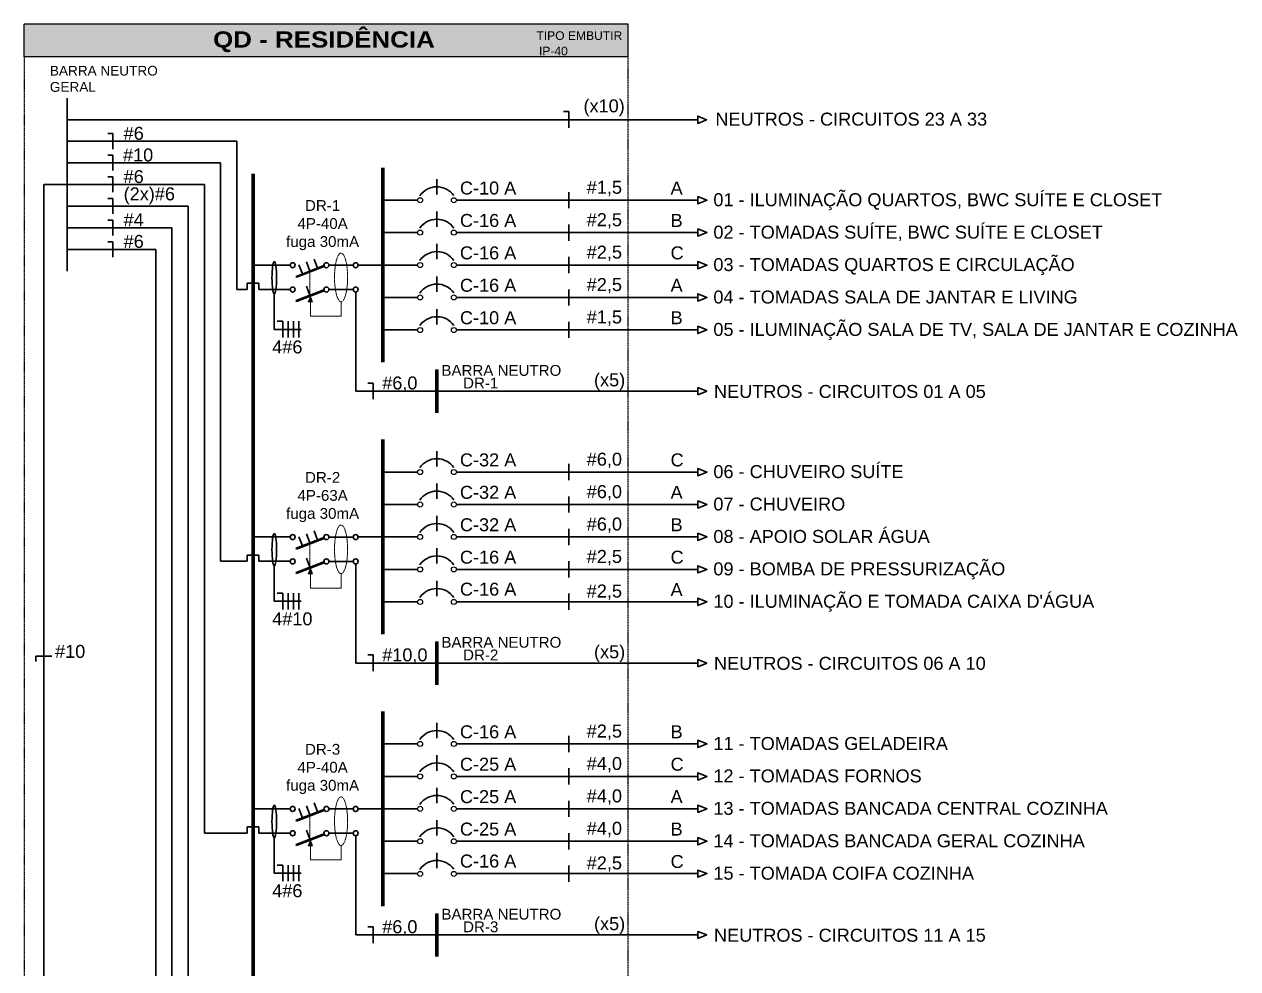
# Model space of a CAD drawing. Header units: inches. Extents: x -1148 to 1199, y -4107 to 2691.
# Drawn here: x -347 to 776, y 1817 to 2691 of the extents above; entities that cross this region are included whole.
import ezdxf
from ezdxf.enums import TextEntityAlignment as Align

# ---------------------------------------------------------------- set-up
doc = ezdxf.new("R2010")
doc.units = ezdxf.units.IN
doc.header["$MEASUREMENT"] = 0
doc.linetypes.add('SOM', pattern=[0.17, 0.07, -0.1])
for name, color, linetype, lineweight in [('VO-Barramento', 7, 'Continuous', 80), ('VO-Bordas quadros', 7, 'Continuous', 30), ('VO-Componente', 7, 'Continuous', 35), ('VO-Fiação', 7, 'Continuous', 35), ('VO-Indicação fiação', 7, 'Continuous', 30), ('VO-Texto', 7, 'Continuous', 20), ('VO-Texto unifilares', 7, 'Continuous', 20)]:
    doc.layers.add(name, color=color, linetype=linetype, lineweight=lineweight)
doc.styles.add('VO-Arial 10', font='arial.ttf', dxfattribs={"height": 10})
doc.styles.add('VO-Arial 12', font='arial.ttf', dxfattribs={"height": 12})
doc.styles.add('VO-ArialB 15', font='ariblk.ttf', dxfattribs={"height": 15})
doc.styles.add('WMF-Arial0', font='arial.ttf')

# ---------------------------------------------------------------- blocks, each defined once
blk = doc.blocks.new('N')
for p, q in [((0, 9.5), (-6.3, 9.5)), ((0, -9.5), (0, 9.5))]:
    blk.add_line(p, q)
blk = doc.blocks.new('*U55')
at = {"layer": 'VO-Componente', "linetype": 'Continuous', "lineweight": 9}
blk.add_hatch(color=256, dxfattribs=at).paths.add_polyline_path([(5408.4, 387.7), (5406.4, 392.9), (5404.3, 387.7)])
at = {"layer": 'VO-Componente', "linetype": 'Continuous'}
for p, q in [((5413, 419), (5409.8, 427.4)), ((5418.9, 421.3), (5393.2, 411.4)), ((5419, 420.8), (5393.4, 411)), ((5419.2, 420.4), (5393.5, 410.5)), ((5399, 413.6), (5395.8, 422)), ((5406, 416.3), (5402.8, 424.7)), ((5423.5, 421.7), (5446, 421.7)), ((5393.2, 411.4), (5393.5, 410.5)), ((5418.9, 398.8), (5393.2, 388.9)), ((5419, 398.3), (5393.4, 388.5)), ((5419.2, 397.9), (5393.5, 388)), ((5406, 393.8), (5402.8, 402.2)), ((5423.5, 399.2), (5446, 399.2)), ((5393.2, 388.9), (5393.5, 388))]:
    blk.add_line(p, q, dxfattribs=at)
at = {"layer": 'VO-Componente', "linetype": 'SOM', "lineweight": 13}
blk.add_line((5406, 393.8), (5406, 415.3), dxfattribs=at)
at = {"layer": 'VO-Componente', "linetype": 'Continuous', "lineweight": 9}
for p, q in [((5404.3, 387.7), (5406.4, 392.9)), ((5408.4, 387.7), (5404.3, 387.7)), ((5408.4, 387.7), (5406.4, 392.9)), ((5406.4, 387.7), (5406.4, 374.5)), ((5434.8, 387.9), (5434.8, 374.5)), ((5434.8, 374.5), (5406.4, 374.5))]:
    blk.add_line(p, q, dxfattribs=at)
at = {"layer": 'VO-Componente', "linetype": 'Continuous'}
for centre in [(5390, 421.7), (5421.2, 421.7), (5448.3, 421.7), (5390, 399.2), (5421.2, 399.2), (5448.3, 399.2)]:
    blk.add_circle(centre, 2.33, dxfattribs=at)
at = {"layer": 'VO-Componente', "linetype": 'SOM', "lineweight": 13}
blk.add_ellipse((5434.8, 410.4), major_axis=(0, 22.5), ratio=0.268852, dxfattribs=at)
blk = doc.blocks.new('*U38')
blk.add_line((144268.3, -5363.4), (144268.3, -5377.6))
at = {"layer": 'VO-Componente', "linetype": 'Continuous', "lineweight": 25}
for centre in [(144252.9, -5382.9), (144284.2, -5382.9)]:
    blk.add_circle(centre, 2.33, dxfattribs=at)
at = {"layer": 'VO-Componente', "linetype": 'Continuous'}
blk.add_arc((144268.4, -5389.8), 19.3, 35.1935, 145.2689, dxfattribs=at)
blk = doc.blocks.new('*U54')
at = {"layer": 'VO-Componente', "linetype": 'Continuous', "lineweight": 9}
blk.add_hatch(color=256, dxfattribs=at).paths.add_polyline_path([(5408.4, 387.7), (5406.4, 392.9), (5404.3, 387.7)])
at = {"layer": 'VO-Componente', "linetype": 'Continuous'}
for p, q in [((5413, 419), (5409.8, 427.4)), ((5418.9, 421.3), (5393.2, 411.4)), ((5419, 420.8), (5393.4, 411)), ((5419.2, 420.4), (5393.5, 410.5)), ((5399, 413.6), (5395.8, 422)), ((5406, 416.3), (5402.8, 424.7)), ((5423.5, 421.7), (5446, 421.7)), ((5393.2, 411.4), (5393.5, 410.5)), ((5418.9, 398.8), (5393.2, 388.9)), ((5419, 398.3), (5393.4, 388.5)), ((5419.2, 397.9), (5393.5, 388)), ((5406, 393.8), (5402.8, 402.2)), ((5423.5, 399.2), (5446, 399.2)), ((5393.2, 388.9), (5393.5, 388))]:
    blk.add_line(p, q, dxfattribs=at)
at = {"layer": 'VO-Componente', "linetype": 'SOM', "lineweight": 13}
blk.add_line((5406, 393.8), (5406, 415.3), dxfattribs=at)
at = {"layer": 'VO-Componente', "linetype": 'Continuous', "lineweight": 9}
for p, q in [((5404.3, 387.7), (5406.4, 392.9)), ((5408.4, 387.7), (5404.3, 387.7)), ((5408.4, 387.7), (5406.4, 392.9)), ((5406.4, 387.7), (5406.4, 374.5)), ((5434.8, 387.9), (5434.8, 374.5)), ((5434.8, 374.5), (5406.4, 374.5))]:
    blk.add_line(p, q, dxfattribs=at)
at = {"layer": 'VO-Componente', "linetype": 'Continuous'}
for centre in [(5390, 421.7), (5421.2, 421.7), (5448.3, 421.7), (5390, 399.2), (5421.2, 399.2), (5448.3, 399.2)]:
    blk.add_circle(centre, 2.33, dxfattribs=at)
at = {"layer": 'VO-Componente', "linetype": 'SOM', "lineweight": 13}
blk.add_ellipse((5434.8, 410.4), major_axis=(0, 22.5), ratio=0.268852, dxfattribs=at)
blk = doc.blocks.new('*U57')
at = {"layer": 'VO-Componente', "linetype": 'Continuous', "lineweight": 9}
blk.add_hatch(color=256, dxfattribs=at).paths.add_polyline_path([(5408.4, 387.7), (5406.4, 392.9), (5404.3, 387.7)])
at = {"layer": 'VO-Componente', "linetype": 'Continuous'}
for p, q in [((5413, 419), (5409.8, 427.4)), ((5418.9, 421.3), (5393.2, 411.4)), ((5419, 420.8), (5393.4, 411)), ((5419.2, 420.4), (5393.5, 410.5)), ((5399, 413.6), (5395.8, 422)), ((5406, 416.3), (5402.8, 424.7)), ((5423.5, 421.7), (5446, 421.7)), ((5393.2, 411.4), (5393.5, 410.5)), ((5418.9, 398.8), (5393.2, 388.9)), ((5419, 398.3), (5393.4, 388.5)), ((5419.2, 397.9), (5393.5, 388)), ((5406, 393.8), (5402.8, 402.2)), ((5423.5, 399.2), (5446, 399.2)), ((5393.2, 388.9), (5393.5, 388))]:
    blk.add_line(p, q, dxfattribs=at)
at = {"layer": 'VO-Componente', "linetype": 'SOM', "lineweight": 13}
blk.add_line((5406, 393.8), (5406, 415.3), dxfattribs=at)
at = {"layer": 'VO-Componente', "linetype": 'Continuous', "lineweight": 9}
for p, q in [((5404.3, 387.7), (5406.4, 392.9)), ((5408.4, 387.7), (5404.3, 387.7)), ((5408.4, 387.7), (5406.4, 392.9)), ((5406.4, 387.7), (5406.4, 374.5)), ((5434.8, 387.9), (5434.8, 374.5)), ((5434.8, 374.5), (5406.4, 374.5))]:
    blk.add_line(p, q, dxfattribs=at)
at = {"layer": 'VO-Componente', "linetype": 'Continuous'}
for centre in [(5390, 421.7), (5421.2, 421.7), (5448.3, 421.7), (5390, 399.2), (5421.2, 399.2), (5448.3, 399.2)]:
    blk.add_circle(centre, 2.33, dxfattribs=at)
at = {"layer": 'VO-Componente', "linetype": 'SOM', "lineweight": 13}
blk.add_ellipse((5434.8, 410.4), major_axis=(0, 22.5), ratio=0.268852, dxfattribs=at)

msp = doc.modelspace()

# ---------------------------------------------------------------- hatches: boundary and pattern name
at = {"layer": 'VO-Componente'}
h = msp.add_hatch(color=254, dxfattribs=at)
h.dxf.hatch_style = 1
h.paths.add_polyline_path([(211.9683, 2661.2652), (211.9683, 2691.2652), (-346.8946, 2691.2652), (-346.8946, 2661.2652)])

# ---------------------------------------------------------------- linework, layer by layer
at = {"layer": 'VO-Barramento', "color": 1, "linetype": 'Continuous'}
for p, q in [((-15.1919, 2558.5), (-15.1919, 2378.5)), ((-15.1919, 2306.9361), (-15.1919, 2126.9361)), ((-15.1919, 2055.3723), (-15.1919, 1875.3723))]:
    msp.add_line(p, q, dxfattribs=at)
at = {"layer": 'VO-Barramento', "color": 4, "linetype": 'Continuous'}
for p, q in [((34.861, 2371.7527), (34.861, 2331.7592)), ((34.861, 2120.1888), (34.861, 2080.1954)), ((34.861, 1868.625), (34.861, 1828.6315))]:
    msp.add_line(p, q, dxfattribs=at)
at = {"layer": 'VO-Barramento', "color": 1, "linetype": 'Continuous'}
msp.add_lwpolyline([(-135.1891, 2552.9697), (-135.1891, 773.1341)], dxfattribs=at)
at = {"layer": 'VO-Bordas quadros', "linetype": 'Continuous', "lineweight": 25, "ltscale": 1.2}
for p, q in [((211.9683, 2691.2652), (-346.8946, 2691.2652)), ((-346.8946, 2661.2652), (-346.8946, 2691.2652)), ((-346.8946, 2661.2652), (-346.8946, 2691.2652)), ((211.9683, 2661.2652), (211.9683, 2691.2652)), ((211.9683, 2661.2652), (-346.8946, 2661.2652))]:
    msp.add_line(p, q, dxfattribs=at)
at = {"layer": 'VO-Bordas quadros', "linetype": 'SOM', "lineweight": 25, "ltscale": 1.2}
for p, q in [((-346.8946, 2661.2652), (-346.8946, 670.1342)), ((211.9683, 670.1342), (211.9683, 2661.2652))]:
    msp.add_line(p, q, dxfattribs=at)
at = {"layer": 'VO-Componente', "linetype": 'Continuous'}
for p, q in [((-115.5435, 2441.7898), (-115.5435, 2408.9681)), ((-115.5435, 2408.9681), (-90.7115, 2408.9681)), ((-115.5435, 2190.2259), (-115.5435, 2157.4043)), ((-115.5435, 2157.4043), (-90.7115, 2157.4043)), ((-115.5435, 1938.6621), (-115.5435, 1905.8405)), ((-115.5435, 1905.8405), (-90.7115, 1905.8405))]:
    msp.add_line(p, q, dxfattribs=at)
at = {"layer": 'VO-Componente'}
for points in [[(-15.1919, 2528.5), (17.2596, 2528.5)], [(-15.1919, 2498.5), (17.2596, 2498.5)], [(-15.1919, 2468.5), (17.2596, 2468.5)], [(-15.1919, 2438.5), (17.2596, 2438.5)], [(-15.1919, 2408.5), (17.2596, 2408.5)], [(-15.1919, 2276.9361), (17.2596, 2276.9361)], [(-15.1919, 2246.9361), (17.2596, 2246.9361)], [(-15.1919, 2216.9361), (17.2596, 2216.9361)], [(-15.1919, 2186.9361), (17.2596, 2186.9361)], [(-15.1919, 2156.9361), (17.2596, 2156.9361)], [(-15.1919, 2025.3723), (17.2596, 2025.3723)], [(-15.1919, 1995.3723), (17.2596, 1995.3723)], [(-15.1919, 1965.3723), (17.2596, 1965.3723)], [(-15.1919, 1935.3723), (17.2596, 1935.3723)], [(-15.1919, 1905.3723), (17.2596, 1905.3723)]]:
    msp.add_lwpolyline(points, dxfattribs=at)
at = {"layer": 'VO-Componente', "linetype": 'Continuous'}
for centre in [(-115.5435, 2456.7898), (-115.5435, 2205.2259), (-115.5435, 1953.6621)]:
    msp.add_ellipse(centre, major_axis=(0, 15), ratio=0.140993777, dxfattribs=at)
at = {"layer": 'VO-Fiação', "color": 4, "linetype": 'Continuous'}
for p, q in [((-307.132, 2462.9697), (-307.132, 2622.9697)), ((-307.132, 2582.9697), (-150.1891, 2582.9697)), ((-150.1891, 2446), (-150.1891, 2582.9697)), ((-307.132, 2562.9697), (-165.1891, 2562.9697)), ((-165.1891, 2194.4361), (-165.1891, 2562.9697)), ((-307.132, 2542.9697), (-180.1891, 2542.9697)), ((-180.1891, 1942.8723), (-180.1891, 2542.9697)), ((-307.132, 2522.9697), (-195.1891, 2522.9697)), ((-195.1891, 1706.3085), (-195.1891, 2522.9697)), ((-307.132, 2502.9697), (-210.1891, 2502.9697)), ((-210.1891, 1668.5357), (-210.1891, 2502.9697)), ((-307.132, 2482.9697), (-225.1891, 2482.9697)), ((-225.1891, 1668.5357), (-225.1891, 2482.9697)), ((-140.6401, 2451.7194), (-129.6724, 2451.7194)), ((-140.6401, 2451.7194), (-129.6724, 2451.7194)), ((-140.6401, 2451.7194), (-129.6724, 2451.7194)), ((-140.6401, 2451.7194), (-129.6724, 2451.7194)), ((-140.6401, 2451.7194), (-140.6401, 2448.2015)), ((-140.6401, 2451.7194), (-140.6401, 2448.2015)), ((-140.6401, 2449.5178), (-140.6401, 2446)), ((-140.6401, 2449.5178), (-140.6401, 2446)), ((-129.6724, 2451.7194), (-129.6724, 2448.2015)), ((-129.6724, 2451.7194), (-129.6724, 2448.2015)), ((-129.6724, 2451.7194), (-129.6724, 2448.2015)), ((-129.6724, 2451.7194), (-129.6724, 2448.2015)), ((-129.6724, 2449.5178), (-129.6724, 2446)), ((-129.6724, 2449.5178), (-129.6724, 2446)), ((-129.6724, 2449.5178), (-129.6724, 2446)), ((-129.6724, 2449.5178), (-129.6724, 2446)), ((-150.1891, 2446), (-140.6401, 2446)), ((-129.6724, 2446), (-100.6733, 2446)), ((-40.0196, 2443.6723), (-40.0196, 2351.7559)), ((-40.0196, 2351.7559), (276.4806, 2351.7559)), ((276.4806, 2351.7559), (276.4806, 2355.1309)), ((276.4806, 2355.1309), (284.7306, 2351.7559)), ((284.7306, 2351.7559), (276.4806, 2348.3809)), ((276.4806, 2348.3809), (276.4806, 2351.7559)), ((-165.1891, 2194.4361), (-140.6401, 2194.4361)), ((-140.6401, 2200.1556), (-129.6724, 2200.1556)), ((-140.6401, 2200.1556), (-129.6724, 2200.1556)), ((-140.6401, 2200.1556), (-129.6724, 2200.1556)), ((-140.6401, 2200.1556), (-129.6724, 2200.1556)), ((-140.6401, 2200.1556), (-140.6401, 2196.6377)), ((-140.6401, 2200.1556), (-140.6401, 2196.6377)), ((-140.6401, 2197.954), (-140.6401, 2194.4361)), ((-140.6401, 2197.954), (-140.6401, 2194.4361)), ((-129.6724, 2200.1556), (-129.6724, 2196.6377)), ((-129.6724, 2200.1556), (-129.6724, 2196.6377)), ((-129.6724, 2200.1556), (-129.6724, 2196.6377)), ((-129.6724, 2200.1556), (-129.6724, 2196.6377)), ((-129.6724, 2197.954), (-129.6724, 2194.4361)), ((-129.6724, 2197.954), (-129.6724, 2194.4361)), ((-129.6724, 2197.954), (-129.6724, 2194.4361)), ((-129.6724, 2197.954), (-129.6724, 2194.4361)), ((-129.6724, 2194.4361), (-100.6733, 2194.4361)), ((-40.0196, 2192.1085), (-40.0196, 2100.1921)), ((-40.0196, 2100.1921), (276.4806, 2100.1921)), ((276.4806, 2100.1921), (276.4806, 2103.5671)), ((276.4806, 2103.5671), (284.7306, 2100.1921)), ((284.7306, 2100.1921), (276.4806, 2096.8171)), ((276.4806, 2096.8171), (276.4806, 2100.1921)), ((-180.1891, 1942.8723), (-140.6401, 1942.8723)), ((-140.6401, 1948.5918), (-129.6724, 1948.5918)), ((-140.6401, 1948.5918), (-129.6724, 1948.5918)), ((-140.6401, 1948.5918), (-129.6724, 1948.5918)), ((-140.6401, 1948.5918), (-129.6724, 1948.5918)), ((-140.6401, 1948.5918), (-140.6401, 1945.0739)), ((-140.6401, 1948.5918), (-140.6401, 1945.0739)), ((-140.6401, 1946.3902), (-140.6401, 1942.8723)), ((-140.6401, 1946.3902), (-140.6401, 1942.8723)), ((-129.6724, 1948.5918), (-129.6724, 1945.0739)), ((-129.6724, 1948.5918), (-129.6724, 1945.0739)), ((-129.6724, 1948.5918), (-129.6724, 1945.0739)), ((-129.6724, 1948.5918), (-129.6724, 1945.0739)), ((-129.6724, 1946.3902), (-129.6724, 1942.8723)), ((-129.6724, 1946.3902), (-129.6724, 1942.8723)), ((-129.6724, 1946.3902), (-129.6724, 1942.8723)), ((-129.6724, 1946.3902), (-129.6724, 1942.8723)), ((-129.6724, 1942.8723), (-100.6733, 1942.8723)), ((-40.0196, 1940.5446), (-40.0196, 1848.6283)), ((-40.0196, 1848.6283), (276.4806, 1848.6283)), ((276.4806, 1848.6283), (276.4806, 1852.0033)), ((276.4806, 1852.0033), (284.7306, 1848.6283)), ((284.7306, 1848.6283), (276.4806, 1845.2533)), ((276.4806, 1845.2533), (276.4806, 1848.6283))]:
    msp.add_line(p, q, dxfattribs=at)
at = {"layer": 'VO-Fiação', "linetype": 'ByBlock'}
for p, q in [((156.9959, 2610.4697), (151.9959, 2610.4697)), ((156.9959, 2610.4697), (156.9959, 2595.4697)), ((156.9959, 2536), (156.9959, 2521)), ((156.9959, 2506), (156.9959, 2491)), ((156.9959, 2476), (156.9959, 2461)), ((156.9959, 2446), (156.9959, 2431)), ((-107.7305, 2416.4681), (-112.7305, 2416.4681)), ((-107.7305, 2416.4681), (-107.7305, 2401.4681)), ((-102.7305, 2416.4681), (-102.7305, 2401.4681)), ((-97.7305, 2416.4681), (-97.7305, 2401.4681)), ((-92.7305, 2416.4681), (-92.7305, 2401.4681)), ((156.9959, 2416), (156.9959, 2401)), ((-23.988, 2359.2559), (-28.988, 2359.2559)), ((-23.988, 2359.2559), (-23.988, 2344.2559)), ((156.9959, 2284.4361), (156.9959, 2269.4361)), ((156.9959, 2254.4361), (156.9959, 2239.4361)), ((156.9959, 2224.4361), (156.9959, 2209.4361)), ((156.9959, 2194.4361), (156.9959, 2179.4361)), ((-107.7305, 2164.9043), (-112.7305, 2164.9043)), ((-107.7305, 2164.9043), (-107.7305, 2149.9043)), ((-102.7305, 2164.9043), (-102.7305, 2149.9043)), ((-97.7305, 2164.9043), (-97.7305, 2149.9043)), ((-92.7305, 2164.9043), (-92.7305, 2149.9043)), ((156.9959, 2164.4361), (156.9959, 2149.4361)), ((-23.988, 2107.6921), (-28.988, 2107.6921)), ((-23.988, 2107.6921), (-23.988, 2092.6921)), ((156.9959, 2032.8723), (156.9959, 2017.8723)), ((156.9959, 2002.8723), (156.9959, 1987.8723)), ((156.9959, 1972.8723), (156.9959, 1957.8723)), ((156.9959, 1942.8723), (156.9959, 1927.8723)), ((-107.7305, 1913.3405), (-112.7305, 1913.3405)), ((-107.7305, 1913.3405), (-107.7305, 1898.3405)), ((-102.7305, 1913.3405), (-102.7305, 1898.3405)), ((-97.7305, 1913.3405), (-97.7305, 1898.3405)), ((-92.7305, 1913.3405), (-92.7305, 1898.3405)), ((156.9959, 1912.8723), (156.9959, 1897.8723)), ((-23.988, 1856.1283), (-28.988, 1856.1283)), ((-23.988, 1856.1283), (-23.988, 1841.1283))]:
    msp.add_line(p, q, dxfattribs=at)
at = {"layer": 'VO-Fiação', "color": 7, "linetype": 'Continuous'}
for p, q in [((-100.6675, 2468.5), (-135.1891, 2468.5)), ((-37.6977, 2468.5), (-15.1919, 2468.5)), ((-100.6675, 2216.9361), (-135.1891, 2216.9361)), ((-37.6977, 2216.9361), (-15.1919, 2216.9361)), ((-100.6675, 1965.3723), (-135.1891, 1965.3723)), ((-37.6977, 1965.3723), (-15.1919, 1965.3723))]:
    msp.add_line(p, q, dxfattribs=at)
at = {"layer": 'VO-Fiação', "color": 4, "linetype": 'Continuous'}
msp.add_lwpolyline([(-307.132, 2602.9697), (276.3432, 2602.9697), (276.3432, 2606.3447), (284.5932, 2602.9697), (276.3432, 2599.5947), (276.3432, 2602.9697)], dxfattribs=at)
at = {"layer": 'VO-Fiação', "color": 7, "linetype": 'Continuous'}
for points in [[(53.0856, 2528.5), (276.5194, 2528.5), (276.5194, 2531.875), (284.7694, 2528.5), (276.5194, 2525.125), (276.5194, 2528.5)], [(53.0856, 2498.5), (276.5194, 2498.5), (276.5194, 2501.875), (284.7694, 2498.5), (276.5194, 2495.125), (276.5194, 2498.5)], [(53.0856, 2468.5), (276.5194, 2468.5), (276.5194, 2471.875), (284.7694, 2468.5), (276.5194, 2465.125), (276.5194, 2468.5)], [(53.0856, 2438.5), (276.5194, 2438.5), (276.5194, 2441.875), (284.7694, 2438.5), (276.5194, 2435.125), (276.5194, 2438.5)], [(53.0856, 2408.5), (276.5194, 2408.5), (276.5194, 2411.875), (284.7694, 2408.5), (276.5194, 2405.125), (276.5194, 2408.5)], [(53.0856, 2276.9361), (276.5194, 2276.9361), (276.5194, 2280.3111), (284.7694, 2276.9361), (276.5194, 2273.5611), (276.5194, 2276.9361)], [(53.0856, 2246.9361), (276.5194, 2246.9361), (276.5194, 2250.3111), (284.7694, 2246.9361), (276.5194, 2243.5611), (276.5194, 2246.9361)], [(53.0856, 2216.9361), (276.5194, 2216.9361), (276.5194, 2220.3111), (284.7694, 2216.9361), (276.5194, 2213.5611), (276.5194, 2216.9361)], [(53.0856, 2186.9361), (276.5194, 2186.9361), (276.5194, 2190.3111), (284.7694, 2186.9361), (276.5194, 2183.5611), (276.5194, 2186.9361)], [(53.0856, 2156.9361), (276.5194, 2156.9361), (276.5194, 2160.3111), (284.7694, 2156.9361), (276.5194, 2153.5611), (276.5194, 2156.9361)], [(53.0856, 2025.3723), (276.5194, 2025.3723), (276.5194, 2028.7473), (284.7694, 2025.3723), (276.5194, 2021.9973), (276.5194, 2025.3723)], [(53.0856, 1995.3723), (276.5194, 1995.3723), (276.5194, 1998.7473), (284.7694, 1995.3723), (276.5194, 1991.9973), (276.5194, 1995.3723)], [(53.0856, 1965.3723), (276.5194, 1965.3723), (276.5194, 1968.7473), (284.7694, 1965.3723), (276.5194, 1961.9973), (276.5194, 1965.3723)], [(53.0856, 1935.3723), (276.5194, 1935.3723), (276.5194, 1938.7473), (284.7694, 1935.3723), (276.5194, 1931.9973), (276.5194, 1935.3723)], [(53.0856, 1905.3723), (276.5194, 1905.3723), (276.5194, 1908.7473), (284.7694, 1905.3723), (276.5194, 1901.9973), (276.5194, 1905.3723)]]:
    msp.add_lwpolyline(points, dxfattribs=at)
at = {"layer": 'VO-Indicação fiação', "color": 4, "linetype": 'Continuous'}
for q in [(-328.7492, 1670.2856), (-306.6771, 2542.9697)]:
    msp.add_line((-328.7492, 2542.9697), q, dxfattribs=at)
at = {"layer": 'VO-Indicação fiação', "linetype": 'ByBlock'}
for q in [(-321.2492, 2106.6276), (-336.2492, 2101.6276)]:
    msp.add_line((-336.2492, 2106.6276), q, dxfattribs=at)

# ---------------------------------------------------------------- block references
at = {"layer": 'VO-Componente', "linetype": 'Continuous'}
for p in [(-144233.4785, 7911.3922), (-144233.4785, 7881.3922), (-144233.4785, 7851.3922), (-144233.4785, 7821.3922), (-144233.4722, 7791.2202), (-144233.4785, 7659.8284), (-144233.4785, 7629.8284), (-144233.4785, 7599.8284), (-144233.4785, 7569.8284), (-144233.4722, 7539.6563), (-144233.4785, 7408.2645), (-144233.4785, 7378.2645), (-144233.4785, 7348.2645), (-144233.4785, 7318.2645), (-144233.4722, 7288.0925)]:
    msp.add_blockref('*U38', p, dxfattribs=at)
at = {"layer": 'VO-Componente'}
for name, p in [('*U55', (-5488.5218, 2046.6404)), ('*U54', (-5488.5218, 1795.0766)), ('*U57', (-5488.5218, 1543.5127))]:
    msp.add_blockref(name, p, dxfattribs=at)
at = {"layer": 'VO-Fiação', "linetype": 'ByBlock', "xscale": 0.75, "yscale": 0.75, "zscale": 0.75}
for p in [(-264.8137, 2582.9697), (-264.8137, 2562.9697), (-264.8137, 2542.9697), (-264.8137, 2522.9697), (-264.8137, 2502.9697), (-264.8137, 2482.9697)]:
    msp.add_blockref('N', p, dxfattribs=at)

# ---------------------------------------------------------------- texts
at = {"layer": 'VO-Componente', "char_height": 10, "attachment_point": 1, "style": 'VO-Arial 10'}
for s, insert in [('\\pxqc;DR-1\\P4P-40A\\Pfuga 30mA', (-111.9422, 2528.5765)), ('\\pxqc;DR-2\\P4P-63A\\Pfuga 30mA', (-111.9422, 2277.0127)), ('\\pxqc;DR-3\\P4P-40A\\Pfuga 30mA', (-111.9422, 2025.4489))]:
    msp.add_mtext_dynamic_manual_height_columns(s, width=82.271053, gutter_width=60, heights=[0], dxfattribs=dict(at, insert=insert))
at = {"layer": 'VO-Texto', "lineweight": 25, "style": 'VO-Arial 12'}
msp.add_text('#10', height=12, dxfattribs=at).set_placement((-318.4153, 2104.9985))
at = {"layer": 'VO-Texto unifilares', "linetype": 'Continuous', "style": 'VO-ArialB 15'}
msp.add_text('QD - RESIDÊNCIA', height=15, dxfattribs=at).set_placement((-69.5549, 2669.7024), align=Align.CENTER)
at = {"layer": 'VO-Texto unifilares', "lineweight": 25}
for s, height, style, p in [('TIPO EMBUTIR', 8, 'WMF-Arial0', (127.0491, 2676.7813)), ('IP-40', 8, 'WMF-Arial0', (129.4098, 2662.5267)), ('(x10)', 12, 'VO-Arial 12', (170.6174, 2609.7879)), ('NEUTROS - CIRCUITOS 23 A 33', 12, 'VO-Arial 12', (292.6857, 2597.5102)), ('#6', 12, 'VO-Arial 12', (-254.9426, 2584.3584)), ('#10', 12, 'VO-Arial 12', (-255.5374, 2564.3584)), ('#6', 12, 'VO-Arial 12', (-254.9426, 2544.3584)), ('(2x)#6', 12, 'VO-Arial 12', (-254.9426, 2528.3485)), ('C-10 A', 12, 'VO-Arial 12', (56.265, 2533.7624)), ('#1,5', 12, 'VO-Arial 12', (173.6382, 2534.4423)), ('A', 12, 'VO-Arial 12', (251.2086, 2533.7624)), ('01 - ILUMINAÇÃO QUARTOS, BWC SUÍTE E CLOSET', 12, 'VO-Arial 12', (290.8287, 2522.9341)), ('#4', 12, 'VO-Arial 12', (-254.9426, 2504.3584)), ('C-16 A', 12, 'VO-Arial 12', (56.265, 2503.7624)), ('#2,5', 12, 'VO-Arial 12', (173.6382, 2504.4423)), ('02 - TOMADAS SUÍTE, BWC SUÍTE E CLOSET', 12, 'VO-Arial 12', (290.8287, 2492.9341)), ('#6', 12, 'VO-Arial 12', (-254.9426, 2484.3584)), ('C-16 A', 12, 'VO-Arial 12', (56.265, 2473.7624)), ('#2,5', 12, 'VO-Arial 12', (173.6382, 2474.4423)), ('03 - TOMADAS QUARTOS E CIRCULAÇÃO', 12, 'VO-Arial 12', (290.8287, 2462.9341)), ('C-16 A', 12, 'VO-Arial 12', (56.265, 2443.7624)), ('#2,5', 12, 'VO-Arial 12', (173.6382, 2444.4423)), ('A', 12, 'VO-Arial 12', (251.2086, 2443.7624)), ('04 - TOMADAS SALA DE JANTAR E LIVING', 12, 'VO-Arial 12', (290.8287, 2432.9341)), ('C-10 A', 12, 'VO-Arial 12', (56.265, 2413.7624)), ('#1,5', 12, 'VO-Arial 12', (173.6382, 2414.4423)), ('05 - ILUMINAÇÃO SALA DE TV, SALA DE JANTAR E COZINHA', 12, 'VO-Arial 12', (290.8287, 2402.9341)), ('4#6', 12, 'VO-Arial 12', (-117.4588, 2386.7059)), ('BARRA NEUTRO', 10, 'VO-Arial 10', (39.1284, 2366.0077)), ('#6,0', 12, 'VO-Arial 12', (-15.6527, 2353.3951)), ('DR-1', 10, 'VO-Arial 10', (59.2008, 2354.304)), ('(x5)', 12, 'VO-Arial 12', (180.3406, 2356.2514)), ('NEUTROS - CIRCUITOS 01 A 05', 12, 'VO-Arial 12', (291.4065, 2345.5358)), ('C-32 A', 12, 'VO-Arial 12', (56.265, 2282.1986)), ('#6,0', 12, 'VO-Arial 12', (173.6382, 2282.8784)), ('06 - CHUVEIRO SUÍTE', 12, 'VO-Arial 12', (290.8287, 2271.3702)), ('C-32 A', 12, 'VO-Arial 12', (56.265, 2252.1986)), ('#6,0', 12, 'VO-Arial 12', (173.6382, 2252.8784)), ('A', 12, 'VO-Arial 12', (251.2086, 2252.1986)), ('07 - CHUVEIRO', 12, 'VO-Arial 12', (290.8287, 2241.3702)), ('#6,0', 12, 'VO-Arial 12', (173.6382, 2222.8784)), ('C-32 A', 12, 'VO-Arial 12', (56.265, 2222.1986)), ('08 - APOIO SOLAR ÁGUA', 12, 'VO-Arial 12', (290.8287, 2211.3702)), ('C-16 A', 12, 'VO-Arial 12', (56.265, 2192.1986)), ('#2,5', 12, 'VO-Arial 12', (173.6382, 2192.8784)), ('09 - BOMBA DE PRESSURIZAÇÃO', 12, 'VO-Arial 12', (290.8287, 2181.3702)), ('C-16 A', 12, 'VO-Arial 12', (56.2845, 2162.6087)), ('#2,5', 12, 'VO-Arial 12', (173.6382, 2160.8821)), ('A', 12, 'VO-Arial 12', (251.2086, 2162.1986)), ("10 - ILUMINAÇÃO E TOMADA CAIXA D'ÁGUA", 12, 'VO-Arial 12', (290.8287, 2151.3702)), ('4#10', 12, 'VO-Arial 12', (-117.4588, 2135.142)), ('BARRA NEUTRO', 10, 'VO-Arial 10', (39.1284, 2114.4439)), ('#10,0', 12, 'VO-Arial 12', (-15.6527, 2101.8312)), ('DR-2', 10, 'VO-Arial 10', (59.2008, 2102.7402)), ('(x5)', 12, 'VO-Arial 12', (180.3406, 2104.6875)), ('NEUTROS - CIRCUITOS 06 A 10', 12, 'VO-Arial 12', (291.4065, 2093.9719)), ('C-16 A', 12, 'VO-Arial 12', (56.265, 2030.6347)), ('#2,5', 12, 'VO-Arial 12', (173.6382, 2031.3146)), ('11 - TOMADAS GELADEIRA', 12, 'VO-Arial 12', (290.8287, 2019.8064)), ('C-25 A', 12, 'VO-Arial 12', (56.265, 2000.6347)), ('#4,0', 12, 'VO-Arial 12', (173.6382, 2001.3146)), ('12 - TOMADAS FORNOS', 12, 'VO-Arial 12', (290.8287, 1989.8064)), ('C-25 A', 12, 'VO-Arial 12', (56.265, 1970.6347)), ('#4,0', 12, 'VO-Arial 12', (173.6382, 1971.3146)), ('A', 12, 'VO-Arial 12', (251.2086, 1970.6347)), ('13 - TOMADAS BANCADA CENTRAL COZINHA', 12, 'VO-Arial 12', (290.8287, 1959.8064)), ('C-25 A', 12, 'VO-Arial 12', (56.265, 1940.6347)), ('#4,0', 12, 'VO-Arial 12', (173.6382, 1941.3146)), ('14 - TOMADAS BANCADA GERAL COZINHA', 12, 'VO-Arial 12', (290.8287, 1929.8064)), ('C-16 A', 12, 'VO-Arial 12', (56.2845, 1911.0449)), ('#2,5', 12, 'VO-Arial 12', (173.6382, 1909.3183)), ('15 - TOMADA COIFA COZINHA', 12, 'VO-Arial 12', (290.8287, 1899.8064)), ('4#6', 12, 'VO-Arial 12', (-117.4588, 1883.5782)), ('BARRA NEUTRO', 10, 'VO-Arial 10', (39.1284, 1862.8801)), ('(x5)', 12, 'VO-Arial 12', (180.3406, 1853.1237)), ('#6,0', 12, 'VO-Arial 12', (-15.6527, 1850.2674)), ('DR-3', 10, 'VO-Arial 10', (59.2008, 1851.1763)), ('NEUTROS - CIRCUITOS 11 A 15', 12, 'VO-Arial 12', (291.4065, 1842.4081))]:
    msp.add_text(s, height=height, dxfattribs=dict(at, style=style)).set_placement(p)
at = {"layer": 'VO-Texto unifilares', "color": 9, "lineweight": 25, "style": 'VO-Arial 12'}
for p in [(251.2086, 2503.7624), (251.2086, 2413.7624), (251.2086, 2222.1986), (251.2086, 2030.6347), (251.2086, 1940.6347)]:
    msp.add_text('B', height=12, dxfattribs=at).set_placement(p)
at = {"layer": 'VO-Texto unifilares', "color": 1, "lineweight": 25, "style": 'VO-Arial 12'}
for p in [(251.2086, 2473.7624), (251.2086, 2282.1986), (251.2086, 2192.1986), (251.2086, 2000.6347), (251.2086, 1910.6347)]:
    msp.add_text('C', height=12, dxfattribs=at).set_placement(p)
at = {"layer": 'VO-Texto unifilares', "insert": (-323.2151, 2652.8066), "char_height": 9, "width": 100.460999, "attachment_point": 1, "style": 'VO-Arial 12'}
msp.add_mtext('BARRA NEUTRO GERAL ', dxfattribs=at)

doc.saveas('drawing.dxf')
